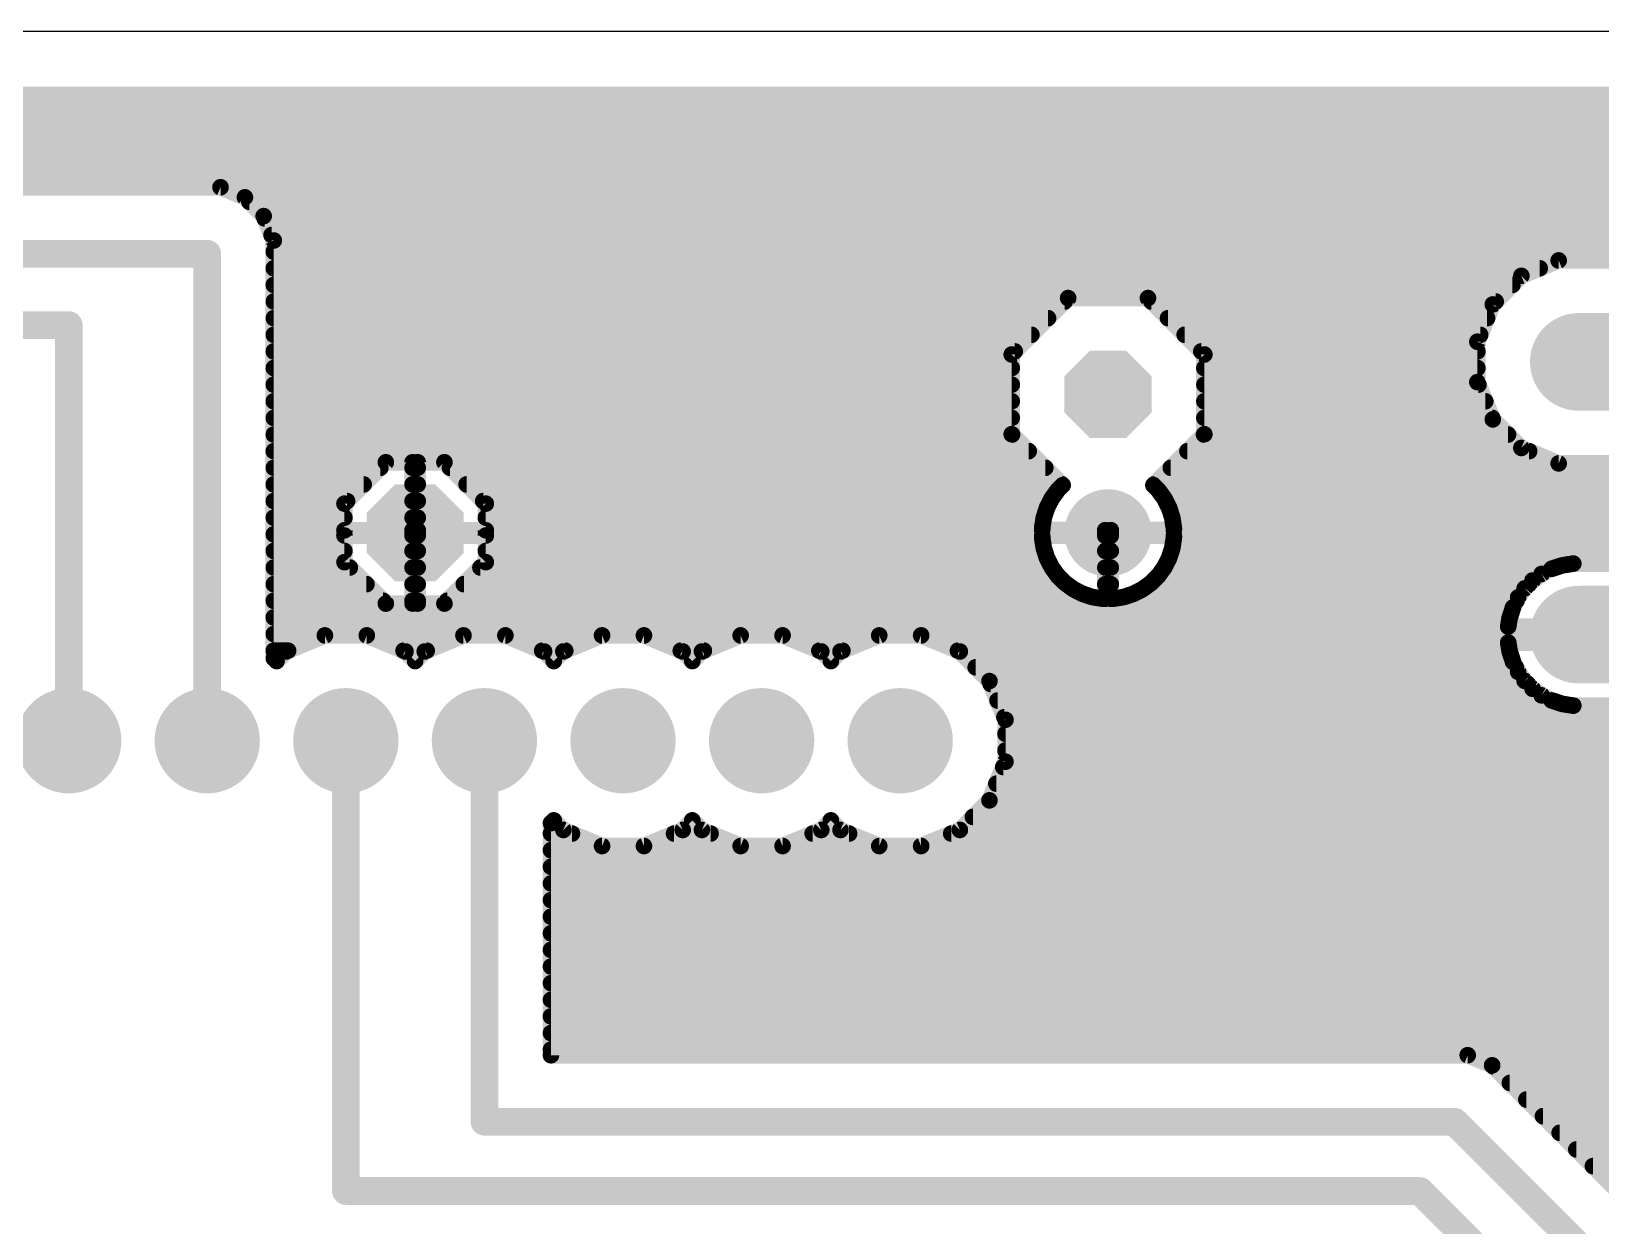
# Model space of a CAD drawing. Header units: millimetres. Extents: x 0 to 653, y 0 to 287.
# Drawn here: x 43.45 to 72.21, y 71.75 to 93.65 of the extents above; entities that cross this region are included whole.
import ezdxf

# ---------------------------------------------------------------- set-up
doc = ezdxf.new("R2010")
doc.units = ezdxf.units.MM
for name, color, linetype in [('16', 7, 'Continuous'), ('17', 7, 'Continuous'), ('18', 7, 'Continuous'), ('20', 7, 'Continuous')]:
    doc.layers.add(name, color=color, linetype=linetype)

# ---------------------------------------------------------------- blocks, each defined once
blk = doc.blocks.new('ROUNDP')
at = {"const_width": 0.5}
blk.add_lwpolyline([(0, -0.25, 1), (0, 0.25, 1), (0, -0.25)], format="xyb", dxfattribs=at)
blk = doc.blocks.new('OCTAGONP')
at = {"const_width": 0.5}
blk.add_lwpolyline([(-0.25, -0.1036), (-0.25, 0.1036), (-0.1036, 0.25), (0.1036, 0.25), (0.25, 0.1036), (0.25, -0.1036), (0.1036, -0.25), (-0.1036, -0.25), (-0.25, -0.1036), (-0.25, 0.1036)], dxfattribs=at)
blk = doc.blocks.new('LONGP100')
at = {"const_width": 1}
blk.add_lwpolyline([(-0.5, 0), (0.5, 0)], dxfattribs=at)
at = {"const_width": 0.5}
for points in [[(-0.5, 0.25, 1), (-0.5, -0.25)], [(0.5, -0.25, 1), (0.5, 0.25)]]:
    blk.add_lwpolyline(points, format="xyb", dxfattribs=at)
blk = doc.blocks.new('ROUNDV')
at = {"const_width": 0.5}
blk.add_lwpolyline([(0, -0.25, 1), (0, 0.25, 1), (0, -0.25)], format="xyb", dxfattribs=at)

msp = doc.modelspace()

# ---------------------------------------------------------------- linework, layer by layer
at = {"layer": '16'}
for points, const_width in [([(3.357, 92.482), (86.347, 92.482)], 0.305), ([(3.526, 92.354), (86.347, 92.354)], 0.305), ([(3.831, 92.05), (86.347, 92.05)], 0.305), ([(3.98, 91.745), (86.347, 91.745)], 0.305), ([(4.106, 91.44), (86.347, 91.44)], 0.305), ([(4.108, 91.135), (86.347, 91.135)], 0.305), ([(4.108, 90.83), (86.347, 90.83)], 0.305), ([(46.915, 90.793), (20.395, 90.793)], 0.305), ([(47.363, 90.607), (46.915, 90.793)], 0.305), ([(47.706, 90.264), (47.363, 90.607)], 0.305), ([(47.444, 90.526), (86.347, 90.526)], 0.305), ([(47.892, 89.816), (47.706, 90.264)], 0.305), ([(47.724, 90.221), (86.347, 90.221)], 0.305), ([(47.85, 89.916), (86.347, 89.916)], 0.305), ([(20.637, 89.573), (46.672, 89.573)], 0.508), ([(46.672, 89.573), (46.672, 80.645)], 0.508), ([(47.892, 82.156), (47.892, 89.816)], 0.305), ([(47.892, 89.611), (86.347, 89.611)], 0.305), ([(47.892, 89.306), (71.094, 89.306)], 0.305), ([(71.442, 89.451), (70.758, 89.167)], 0.305), ([(73.973, 89.451), (71.442, 89.451)], 0.305), ([(70.758, 89.167), (70.235, 88.644)], 0.305), ([(47.892, 89.002), (70.593, 89.002)], 0.305), ([(62.451, 88.76), (61.417, 87.726)], 0.305), ([(63.914, 88.76), (62.451, 88.76)], 0.305), ([(64.948, 87.726), (63.914, 88.76)], 0.305), ([(47.892, 88.697), (62.388, 88.697)], 0.305), ([(63.977, 88.697), (70.288, 88.697)], 0.305), ([(70.235, 88.644), (69.952, 87.96)], 0.305), ([(44.133, 88.265), (21.617, 88.265)], 0.508), ([(44.133, 88.265), (44.133, 80.645)], 0.508), ([(47.892, 88.392), (62.083, 88.392)], 0.305), ([(64.282, 88.392), (70.13, 88.392)], 0.305), ([(47.892, 88.087), (61.778, 88.087)], 0.305), ([(64.587, 88.087), (70.004, 88.087)], 0.305), ([(69.952, 87.96), (69.952, 87.22)], 0.305), ([(47.892, 87.782), (61.473, 87.782)], 0.305), ([(61.417, 87.726), (61.417, 86.264)], 0.305), ([(64.892, 87.782), (69.952, 87.782)], 0.305), ([(64.948, 86.264), (64.948, 87.726)], 0.305), ([(47.892, 87.478), (61.417, 87.478)], 0.305), ([(64.948, 87.478), (69.952, 87.478)], 0.305), ([(47.892, 87.173), (61.417, 87.173)], 0.305), ([(64.948, 87.173), (69.971, 87.173)], 0.305), ([(69.952, 87.22), (70.235, 86.536)], 0.305), ([(47.892, 86.868), (61.417, 86.868)], 0.305), ([(64.948, 86.868), (70.097, 86.868)], 0.305), ([(47.892, 86.563), (61.417, 86.563)], 0.305), ([(64.948, 86.563), (70.224, 86.563)], 0.305), ([(70.235, 86.536), (70.758, 86.013)], 0.305), ([(47.892, 86.258), (61.423, 86.258)], 0.305), ([(61.417, 86.264), (62.351, 85.33)], 0.305), ([(64.014, 85.33), (64.948, 86.264)], 0.305), ([(64.942, 86.258), (70.513, 86.258)], 0.305), ([(47.892, 85.954), (61.727, 85.954)], 0.305), ([(64.638, 85.954), (70.901, 85.954)], 0.305), ([(70.758, 86.013), (71.442, 85.729)], 0.305), ([(47.892, 85.649), (49.844, 85.649)], 0.305), ([(49.946, 85.75), (49.187, 84.992)], 0.305), ([(50.435, 85.75), (49.946, 85.75)], 0.305), ([(50.435, 84.503), (50.435, 85.75)], 0.305), ([(50.435, 85.649), (50.53, 85.649)], 0.305), ([(50.53, 85.75), (50.53, 84.503)], 0.305), ([(51.019, 85.75), (50.53, 85.75)], 0.305), ([(51.778, 84.992), (51.019, 85.75)], 0.305), ([(51.121, 85.649), (62.032, 85.649)], 0.305), ([(64.333, 85.649), (86.347, 85.649)], 0.305), ([(71.442, 85.729), (73.973, 85.729)], 0.305), ([(47.892, 85.344), (49.539, 85.344)], 0.305), ([(50.435, 85.344), (50.53, 85.344)], 0.305), ([(51.425, 85.344), (62.337, 85.344)], 0.305), ([(62.351, 85.33), (62.262, 85.241)], 0.305), ([(64.103, 85.241), (64.014, 85.33)], 0.305), ([(64.028, 85.344), (86.347, 85.344)], 0.305), ([(47.892, 85.039), (49.235, 85.039)], 0.305), ([(49.187, 84.992), (49.187, 84.503)], 0.305), ([(50.435, 85.039), (50.53, 85.039)], 0.305), ([(51.73, 85.039), (62.126, 85.039)], 0.305), ([(51.778, 84.503), (51.778, 84.992)], 0.305), ([(62.151, 85.087), (62.064, 84.918)], 0.305), ([(62.262, 85.241), (62.151, 85.087)], 0.305), ([(64.214, 85.087), (64.103, 85.241)], 0.305), ([(64.301, 84.918), (64.214, 85.087)], 0.305), ([(64.239, 85.039), (86.347, 85.039)], 0.305), ([(47.892, 84.734), (49.187, 84.734)], 0.305), ([(50.435, 84.734), (50.53, 84.734)], 0.305), ([(51.778, 84.734), (62.005, 84.734)], 0.305), ([(62.006, 84.737), (61.976, 84.55)], 0.305), ([(62.064, 84.918), (62.006, 84.737)], 0.305), ([(64.359, 84.737), (64.301, 84.918)], 0.305), ([(64.389, 84.55), (64.359, 84.737)], 0.305), ([(64.36, 84.734), (86.347, 84.734)], 0.305), ([(47.892, 84.43), (50.435, 84.43)], 0.305), ([(49.187, 84.503), (50.435, 84.503)], 0.305), ([(50.53, 84.503), (50.435, 84.503)], 0.305), ([(50.435, 84.503), (50.435, 84.407)], 0.305), ([(50.53, 84.407), (50.53, 84.503)], 0.305), ([(50.53, 84.503), (51.778, 84.503)], 0.305), ([(50.53, 84.43), (63.132, 84.43)], 0.305), ([(61.976, 84.55), (61.976, 84.506)], 0.305), ([(61.976, 84.506), (63.132, 84.506)], 0.305), ([(63.132, 84.506), (63.132, 84.404)], 0.305), ([(63.233, 84.404), (63.233, 84.506)], 0.305), ([(63.233, 84.506), (64.389, 84.506)], 0.305), ([(63.233, 84.43), (86.347, 84.43)], 0.305), ([(64.389, 84.506), (64.389, 84.55)], 0.305), ([(47.892, 84.125), (49.187, 84.125)], 0.305), ([(50.435, 84.407), (49.187, 84.407)], 0.305), ([(49.187, 84.407), (49.187, 83.918)], 0.305), ([(50.435, 83.16), (50.435, 84.407)], 0.305), ([(50.435, 84.407), (50.53, 84.407)], 0.305), ([(50.435, 84.125), (50.53, 84.125)], 0.305), ([(50.53, 84.407), (50.53, 83.16)], 0.305), ([(51.778, 84.407), (50.53, 84.407)], 0.305), ([(51.778, 83.918), (51.778, 84.407)], 0.305), ([(51.778, 84.125), (62.021, 84.125)], 0.305), ([(63.132, 84.404), (61.976, 84.404)], 0.305), ([(61.976, 84.404), (61.976, 84.36)], 0.305), ([(61.976, 84.36), (62.006, 84.172)], 0.305), ([(62.006, 84.172), (62.064, 83.992)], 0.305), ([(63.132, 83.249), (63.132, 84.404)], 0.305), ([(63.132, 84.404), (63.233, 84.404)], 0.305), ([(63.132, 84.125), (63.233, 84.125)], 0.305), ([(63.233, 84.404), (63.233, 83.249)], 0.305), ([(64.389, 84.404), (63.233, 84.404)], 0.305), ([(64.301, 83.992), (64.359, 84.172)], 0.305), ([(64.344, 84.125), (86.347, 84.125)], 0.305), ([(64.359, 84.172), (64.389, 84.36)], 0.305), ([(64.389, 84.36), (64.389, 84.404)], 0.305), ([(49.187, 83.918), (49.946, 83.16)], 0.305), ([(51.019, 83.16), (51.778, 83.918)], 0.305), ([(62.064, 83.992), (62.151, 83.823)], 0.305), ([(64.214, 83.823), (64.301, 83.992)], 0.305), ([(71.507, 83.86), (71.312, 83.796)], 0.305), ([(71.71, 83.892), (71.507, 83.86)], 0.305), ([(72.561, 83.892), (71.71, 83.892)], 0.305), ([(47.892, 83.82), (49.285, 83.82)], 0.305), ([(50.435, 83.82), (50.53, 83.82)], 0.305), ([(51.679, 83.82), (62.153, 83.82)], 0.305), ([(62.151, 83.823), (62.262, 83.669)], 0.305), ([(62.262, 83.669), (62.397, 83.535)], 0.305), ([(63.132, 83.82), (63.233, 83.82)], 0.305), ([(63.968, 83.535), (64.103, 83.669)], 0.305), ([(64.103, 83.669), (64.214, 83.823)], 0.305), ([(64.213, 83.82), (71.385, 83.82)], 0.305), ([(70.964, 83.583), (70.819, 83.438)], 0.305), ([(71.13, 83.703), (70.964, 83.583)], 0.305), ([(71.312, 83.796), (71.13, 83.703)], 0.305), ([(47.892, 83.515), (49.59, 83.515)], 0.305), ([(50.435, 83.515), (50.53, 83.515)], 0.305), ([(51.375, 83.515), (62.423, 83.515)], 0.305), ([(62.397, 83.535), (62.55, 83.423)], 0.305), ([(62.55, 83.423), (62.719, 83.337)], 0.305), ([(62.719, 83.337), (62.9, 83.278)], 0.305), ([(62.9, 83.278), (63.087, 83.249)], 0.305), ([(63.132, 83.515), (63.233, 83.515)], 0.305), ([(63.278, 83.249), (63.465, 83.278)], 0.305), ([(63.465, 83.278), (63.646, 83.337)], 0.305), ([(63.646, 83.337), (63.815, 83.423)], 0.305), ([(63.815, 83.423), (63.968, 83.535)], 0.305), ([(63.942, 83.515), (70.896, 83.515)], 0.305), ([(70.699, 83.272), (70.606, 83.09)], 0.305), ([(70.819, 83.438), (70.699, 83.272)], 0.305), ([(47.892, 83.21), (49.895, 83.21)], 0.305), ([(49.946, 83.16), (50.435, 83.16)], 0.305), ([(50.435, 83.21), (50.53, 83.21)], 0.305), ([(50.53, 83.16), (51.019, 83.16)], 0.305), ([(51.07, 83.21), (70.667, 83.21)], 0.305), ([(63.087, 83.249), (63.132, 83.249)], 0.305), ([(63.233, 83.249), (63.278, 83.249)], 0.305), ([(70.606, 83.09), (70.543, 82.895)], 0.305), ([(47.892, 82.906), (70.546, 82.906)], 0.305), ([(70.543, 82.895), (70.517, 82.736)], 0.305), ([(70.517, 82.736), (72.561, 82.736)], 0.305), ([(47.892, 82.601), (72.561, 82.601)], 0.305), ([(48.828, 82.575), (48.119, 82.281)], 0.305), ([(49.596, 82.575), (48.828, 82.575)], 0.305), ([(50.306, 82.281), (49.596, 82.575)], 0.305), ([(51.368, 82.575), (50.659, 82.281)], 0.305), ([(52.136, 82.575), (51.368, 82.575)], 0.305), ([(52.846, 82.281), (52.136, 82.575)], 0.305), ([(53.908, 82.575), (53.199, 82.281)], 0.305), ([(54.676, 82.575), (53.908, 82.575)], 0.305), ([(55.386, 82.281), (54.676, 82.575)], 0.305), ([(56.449, 82.575), (55.739, 82.281)], 0.305), ([(57.217, 82.575), (56.449, 82.575)], 0.305), ([(57.926, 82.281), (57.217, 82.575)], 0.305), ([(58.989, 82.575), (58.279, 82.281)], 0.305), ([(59.757, 82.575), (58.989, 82.575)], 0.305), ([(60.466, 82.281), (59.757, 82.575)], 0.305), ([(72.561, 82.444), (70.517, 82.444)], 0.305), ([(70.517, 82.444), (70.543, 82.285)], 0.305), ([(47.892, 82.296), (48.154, 82.296)], 0.305), ([(47.943, 82.105), (47.892, 82.156)], 0.305), ([(48.119, 82.281), (47.943, 82.105)], 0.305), ([(50.271, 82.296), (50.694, 82.296)], 0.305), ([(50.483, 82.105), (50.306, 82.281)], 0.305), ([(50.659, 82.281), (50.483, 82.105)], 0.305), ([(52.811, 82.296), (53.234, 82.296)], 0.305), ([(53.023, 82.105), (52.846, 82.281)], 0.305), ([(53.199, 82.281), (53.023, 82.105)], 0.305), ([(55.351, 82.296), (55.774, 82.296)], 0.305), ([(55.562, 82.105), (55.386, 82.281)], 0.305), ([(55.739, 82.281), (55.562, 82.105)], 0.305), ([(57.891, 82.296), (58.314, 82.296)], 0.305), ([(58.102, 82.105), (57.926, 82.281)], 0.305), ([(58.279, 82.281), (58.102, 82.105)], 0.305), ([(60.431, 82.296), (70.541, 82.296)], 0.305), ([(61.009, 81.739), (60.466, 82.281)], 0.305), ([(70.543, 82.285), (70.606, 82.09)], 0.305), ([(60.756, 81.991), (70.656, 81.991)], 0.305), ([(70.606, 82.09), (70.699, 81.908)], 0.305), ([(70.699, 81.908), (70.819, 81.742)], 0.305), ([(61.303, 81.029), (61.009, 81.739)], 0.305), ([(61.031, 81.686), (70.875, 81.686)], 0.305), ([(70.819, 81.742), (70.964, 81.597)], 0.305), ([(70.964, 81.597), (71.13, 81.477)], 0.305), ([(61.157, 81.382), (71.319, 81.382)], 0.305), ([(71.13, 81.477), (71.312, 81.384)], 0.305), ([(71.312, 81.384), (71.507, 81.32)], 0.305), ([(71.507, 81.32), (71.71, 81.288)], 0.305), ([(71.71, 81.288), (72.561, 81.288)], 0.305), ([(61.283, 81.077), (86.347, 81.077)], 0.305), ([(61.303, 80.261), (61.303, 81.029)], 0.305), ([(49.212, 80.645), (49.212, 72.39)], 0.508), ([(49.212, 80.01), (49.212, 80.645)], 0.406), ([(51.752, 80.645), (51.752, 73.66)], 0.508), ([(51.752, 80.01), (51.752, 80.645)], 0.406), ([(61.303, 80.772), (86.347, 80.772)], 0.305), ([(61.303, 80.467), (86.347, 80.467)], 0.305), ([(61.009, 79.552), (61.303, 80.261)], 0.305), ([(61.262, 80.162), (86.347, 80.162)], 0.305), ([(61.136, 79.858), (86.347, 79.858)], 0.305), ([(60.466, 79.008), (61.009, 79.552)], 0.305), ([(61.01, 79.553), (86.347, 79.553)], 0.305), ([(60.706, 79.248), (86.347, 79.248)], 0.305), ([(52.972, 79.134), (53.023, 79.185)], 0.305), ([(52.972, 74.879), (52.972, 79.134)], 0.305), ([(53.023, 79.185), (53.199, 79.008)], 0.305), ([(53.199, 79.008), (53.908, 78.715)], 0.305), ([(54.676, 78.715), (55.386, 79.008)], 0.305), ([(55.386, 79.008), (55.562, 79.185)], 0.305), ([(55.562, 79.185), (55.739, 79.008)], 0.305), ([(55.739, 79.008), (56.449, 78.715)], 0.305), ([(57.217, 78.715), (57.926, 79.008)], 0.305), ([(57.926, 79.008), (58.102, 79.185)], 0.305), ([(58.102, 79.185), (58.279, 79.008)], 0.305), ([(58.279, 79.008), (58.989, 78.715)], 0.305), ([(59.757, 78.715), (60.466, 79.008)], 0.305), ([(52.972, 78.943), (53.357, 78.943)], 0.305), ([(53.908, 78.715), (54.676, 78.715)], 0.305), ([(55.228, 78.943), (55.897, 78.943)], 0.305), ([(56.449, 78.715), (57.217, 78.715)], 0.305), ([(57.768, 78.943), (58.437, 78.943)], 0.305), ([(58.989, 78.715), (59.757, 78.715)], 0.305), ([(60.308, 78.943), (86.347, 78.943)], 0.305), ([(52.972, 78.638), (86.347, 78.638)], 0.305), ([(52.972, 78.334), (86.347, 78.334)], 0.305), ([(52.972, 78.029), (86.347, 78.029)], 0.305), ([(52.972, 77.724), (86.347, 77.724)], 0.305), ([(52.972, 77.419), (86.347, 77.419)], 0.305), ([(52.972, 77.114), (86.347, 77.114)], 0.305), ([(52.972, 76.81), (86.347, 76.81)], 0.305), ([(52.972, 76.505), (86.347, 76.505)], 0.305), ([(52.972, 76.2), (86.347, 76.2)], 0.305), ([(52.972, 75.895), (86.347, 75.895)], 0.305), ([(52.972, 75.59), (86.347, 75.59)], 0.305), ([(52.972, 75.286), (86.347, 75.286)], 0.305), ([(52.972, 74.981), (86.347, 74.981)], 0.305), ([(69.775, 74.879), (52.972, 74.879)], 0.305), ([(70.223, 74.694), (69.775, 74.879)], 0.305), ([(84.96, 59.957), (70.223, 74.694)], 0.305), ([(70.241, 74.676), (86.347, 74.676)], 0.305), ([(70.546, 74.371), (86.347, 74.371)], 0.305), ([(70.85, 74.066), (86.347, 74.066)], 0.305), ([(51.752, 73.66), (69.532, 73.66)], 0.508), ([(69.532, 73.66), (84.455, 58.737)], 0.508), ([(71.155, 73.762), (86.347, 73.762)], 0.305), ([(71.46, 73.457), (86.347, 73.457)], 0.305), ([(71.765, 73.152), (86.347, 73.152)], 0.305), ([(72.07, 72.847), (86.347, 72.847)], 0.305), ([(49.212, 72.39), (68.897, 72.39)], 0.508), ([(68.897, 72.39), (83.82, 57.468)], 0.508)]:
    msp.add_lwpolyline(points, dxfattribs=dict(at, const_width=const_width))
for points, const_width in [([(46.944, 90.863, 1), (46.886, 90.722)], 0.152), ([(46.915, 90.716, 1), (46.915, 90.869)], 0.152), ([(47.417, 90.661, 1), (47.309, 90.553)], 0.152), ([(47.334, 90.537, 1), (47.392, 90.677)], 0.152), ([(47.444, 90.602, 1), (47.444, 90.449)], 0.152), ([(47.776, 90.293, 1), (47.636, 90.235)], 0.152), ([(47.724, 90.297, 1), (47.724, 90.145)], 0.152), ([(47.652, 90.21, 1), (47.76, 90.318)], 0.152), ([(47.85, 89.992, 1), (47.85, 89.84)], 0.152), ([(46.8, 89.573, 1), (46.545, 89.573)], 0.254), ([(46.672, 89.446, 1), (46.672, 89.7)], 0.254), ([(47.968, 89.816, 1), (47.816, 89.816)], 0.152), ([(47.892, 89.687, 1), (47.892, 89.535)], 0.152), ([(47.821, 89.787, 1), (47.962, 89.845)], 0.152), ([(47.892, 89.383, 1), (47.892, 89.23)], 0.152), ([(71.094, 89.23, 1), (71.094, 89.383)], 0.152), ([(71.442, 89.527, 1), (71.442, 89.374)], 0.152), ([(71.471, 89.38, 1), (71.413, 89.521)], 0.152), ([(70.729, 89.238, 1), (70.787, 89.097)], 0.152), ([(70.812, 89.113, 1), (70.704, 89.221)], 0.152), ([(47.892, 89.078, 1), (47.892, 88.925)], 0.152), ([(62.451, 88.837, 1), (62.451, 88.684)], 0.152), ([(62.505, 88.706, 1), (62.397, 88.814)], 0.152), ([(63.968, 88.814, 1), (63.86, 88.706)], 0.152), ([(63.914, 88.684, 1), (63.914, 88.837)], 0.152), ([(70.593, 88.925, 1), (70.593, 89.078)], 0.152), ([(47.892, 88.773, 1), (47.892, 88.621)], 0.152), ([(62.388, 88.621, 1), (62.388, 88.773)], 0.152), ([(63.977, 88.773, 1), (63.977, 88.621)], 0.152), ([(70.181, 88.698, 1), (70.289, 88.59)], 0.152), ([(70.305, 88.615, 1), (70.165, 88.673)], 0.152), ([(70.288, 88.621, 1), (70.288, 88.773)], 0.152), ([(44.26, 88.265, 1), (44.005, 88.265)], 0.254), ([(44.133, 88.138, 1), (44.133, 88.392)], 0.254), ([(47.892, 88.468, 1), (47.892, 88.316)], 0.152), ([(62.083, 88.316, 1), (62.083, 88.468)], 0.152), ([(64.282, 88.468, 1), (64.282, 88.316)], 0.152), ([(70.13, 88.316, 1), (70.13, 88.468)], 0.152), ([(47.892, 88.163, 1), (47.892, 88.011)], 0.152), ([(61.778, 88.011, 1), (61.778, 88.163)], 0.152), ([(64.587, 88.163, 1), (64.587, 88.011)], 0.152), ([(70.028, 87.96, 1), (69.875, 87.96)], 0.152), ([(69.881, 87.989, 1), (70.022, 87.931)], 0.152), ([(70.004, 88.011, 1), (70.004, 88.163)], 0.152), ([(47.892, 87.859, 1), (47.892, 87.706)], 0.152), ([(61.493, 87.726, 1), (61.341, 87.726)], 0.152), ([(61.363, 87.78, 1), (61.471, 87.672)], 0.152), ([(61.473, 87.706, 1), (61.473, 87.859)], 0.152), ([(64.892, 87.859, 1), (64.892, 87.706)], 0.152), ([(65.024, 87.726, 1), (64.872, 87.726)], 0.152), ([(64.894, 87.672, 1), (65.002, 87.78)], 0.152), ([(69.952, 87.706, 1), (69.952, 87.859)], 0.152), ([(47.892, 87.554, 1), (47.892, 87.401)], 0.152), ([(61.417, 87.401, 1), (61.417, 87.554)], 0.152), ([(64.948, 87.554, 1), (64.948, 87.401)], 0.152), ([(69.952, 87.401, 1), (69.952, 87.554)], 0.152), ([(47.892, 87.249, 1), (47.892, 87.097)], 0.152), ([(61.417, 87.097, 1), (61.417, 87.249)], 0.152), ([(64.948, 87.249, 1), (64.948, 87.097)], 0.152), ([(70.022, 87.249, 1), (69.881, 87.191)], 0.152), ([(69.875, 87.22, 1), (70.028, 87.22)], 0.152), ([(69.971, 87.097, 1), (69.971, 87.249)], 0.152), ([(47.892, 86.944, 1), (47.892, 86.792)], 0.152), ([(61.417, 86.792, 1), (61.417, 86.944)], 0.152), ([(64.948, 86.944, 1), (64.948, 86.792)], 0.152), ([(70.097, 86.792, 1), (70.097, 86.944)], 0.152), ([(47.892, 86.639, 1), (47.892, 86.487)], 0.152), ([(61.417, 86.487, 1), (61.417, 86.639)], 0.152), ([(64.948, 86.639, 1), (64.948, 86.487)], 0.152), ([(70.289, 86.59, 1), (70.181, 86.482)], 0.152), ([(70.165, 86.507, 1), (70.305, 86.565)], 0.152), ([(70.224, 86.487, 1), (70.224, 86.639)], 0.152), ([(47.892, 86.335, 1), (47.892, 86.182)], 0.152), ([(61.471, 86.318, 1), (61.363, 86.21)], 0.152), ([(61.341, 86.264, 1), (61.493, 86.264)], 0.152), ([(61.423, 86.182, 1), (61.423, 86.335)], 0.152), ([(64.942, 86.335, 1), (64.942, 86.182)], 0.152), ([(64.872, 86.264, 1), (65.024, 86.264)], 0.152), ([(65.002, 86.21, 1), (64.894, 86.318)], 0.152), ([(70.513, 86.182, 1), (70.513, 86.335)], 0.152), ([(47.892, 86.03, 1), (47.892, 85.877)], 0.152), ([(61.727, 85.877, 1), (61.727, 86.03)], 0.152), ([(64.638, 86.03, 1), (64.638, 85.877)], 0.152), ([(70.787, 86.083, 1), (70.729, 85.942)], 0.152), ([(70.704, 85.959, 1), (70.812, 86.067)], 0.152), ([(70.901, 85.877, 1), (70.901, 86.03)], 0.152), ([(47.892, 85.725, 1), (47.892, 85.573)], 0.152), ([(49.844, 85.573, 1), (49.844, 85.725)], 0.152), ([(49.946, 85.827, 1), (49.946, 85.674)], 0.152), ([(50, 85.697, 1), (49.892, 85.804)], 0.152), ([(50.511, 85.75, 1), (50.359, 85.75)], 0.152), ([(50.435, 85.725, 1), (50.435, 85.573)], 0.152), ([(50.435, 85.674, 1), (50.435, 85.827)], 0.152), ([(50.606, 85.75, 1), (50.454, 85.75)], 0.152), ([(50.53, 85.827, 1), (50.53, 85.674)], 0.152), ([(50.53, 85.573, 1), (50.53, 85.725)], 0.152), ([(51.073, 85.804, 1), (50.965, 85.697)], 0.152), ([(51.019, 85.674, 1), (51.019, 85.827)], 0.152), ([(51.121, 85.725, 1), (51.121, 85.573)], 0.152), ([(62.032, 85.573, 1), (62.032, 85.725)], 0.152), ([(64.333, 85.725, 1), (64.333, 85.573)], 0.152), ([(71.442, 85.806, 1), (71.442, 85.653)], 0.152), ([(71.413, 85.659, 1), (71.471, 85.8)], 0.152), ([(47.892, 85.42, 1), (47.892, 85.268)], 0.152), ([(49.539, 85.268, 1), (49.539, 85.42)], 0.152), ([(50.435, 85.42, 1), (50.435, 85.268)], 0.152), ([(50.53, 85.268, 1), (50.53, 85.42)], 0.152), ([(51.425, 85.42, 1), (51.425, 85.268)], 0.152), ([(62.405, 85.276, 1), (62.297, 85.384)], 0.152), ([(62.297, 85.276, 1), (62.405, 85.384)], 0.152), ([(62.337, 85.268, 1), (62.337, 85.42)], 0.152), ([(64.068, 85.384, 1), (63.96, 85.276)], 0.152), ([(63.96, 85.384, 1), (64.068, 85.276)], 0.152), ([(64.028, 85.42, 1), (64.028, 85.268)], 0.152), ([(47.892, 85.115, 1), (47.892, 84.963)], 0.152), ([(49.263, 84.992, 1), (49.111, 84.992)], 0.152), ([(49.235, 84.963, 1), (49.235, 85.115)], 0.152), ([(50.435, 85.115, 1), (50.435, 84.963)], 0.152), ([(50.53, 84.963, 1), (50.53, 85.115)], 0.152), ([(51.73, 85.115, 1), (51.73, 84.963)], 0.152), ([(51.854, 84.992, 1), (51.702, 84.992)], 0.152), ([(62.089, 85.132, 1), (62.212, 85.043)], 0.152), ([(62.218, 85.053, 1), (62.083, 85.122)], 0.152), ([(62.126, 84.963, 1), (62.126, 85.115)], 0.152), ([(62.208, 85.295, 1), (62.316, 85.187)], 0.152), ([(62.324, 85.196, 1), (62.201, 85.286)], 0.152), ([(64.164, 85.286, 1), (64.041, 85.196)], 0.152), ([(64.049, 85.187, 1), (64.157, 85.295)], 0.152), ([(64.282, 85.122, 1), (64.147, 85.053)], 0.152), ([(64.153, 85.043, 1), (64.276, 85.132)], 0.152), ([(64.239, 85.115, 1), (64.239, 84.963)], 0.152), ([(47.892, 84.811, 1), (47.892, 84.658)], 0.152), ([(49.133, 85.046, 1), (49.241, 84.938)], 0.152), ([(49.187, 84.658, 1), (49.187, 84.811)], 0.152), ([(50.435, 84.811, 1), (50.435, 84.658)], 0.152), ([(50.53, 84.658, 1), (50.53, 84.811)], 0.152), ([(51.778, 84.811, 1), (51.778, 84.658)], 0.152), ([(51.724, 84.938, 1), (51.832, 85.046)], 0.152), ([(62.081, 84.726, 1), (61.93, 84.749)], 0.152), ([(61.996, 84.953, 1), (62.132, 84.883)], 0.152), ([(62.137, 84.895, 1), (61.992, 84.942)], 0.152), ([(62.005, 84.658, 1), (62.005, 84.811)], 0.152), ([(64.373, 84.942, 1), (64.228, 84.895)], 0.152), ([(64.233, 84.883, 1), (64.368, 84.953)], 0.152), ([(64.434, 84.749, 1), (64.284, 84.726)], 0.152), ([(64.36, 84.811, 1), (64.36, 84.658)], 0.152), ([(47.892, 84.506, 1), (47.892, 84.353)], 0.152), ([(49.187, 84.579, 1), (49.187, 84.426)], 0.152), ([(49.111, 84.503, 1), (49.263, 84.503)], 0.152), ([(50.435, 84.579, 1), (50.435, 84.426)], 0.152), ([(50.511, 84.503, 1), (50.359, 84.503)], 0.152), ([(50.359, 84.503, 1), (50.511, 84.503)], 0.152), ([(50.435, 84.426, 1), (50.435, 84.579)], 0.152), ([(50.435, 84.353, 1), (50.435, 84.506)], 0.152), ([(50.606, 84.503, 1), (50.454, 84.503)], 0.152), ([(50.53, 84.579, 1), (50.53, 84.426)], 0.152), ([(50.53, 84.506, 1), (50.53, 84.353)], 0.152), ([(50.454, 84.503, 1), (50.606, 84.503)], 0.152), ([(50.53, 84.426, 1), (50.53, 84.579)], 0.152), ([(51.702, 84.503, 1), (51.854, 84.503)], 0.152), ([(51.778, 84.426, 1), (51.778, 84.579)], 0.152), ([(62.052, 84.55, 1), (61.9, 84.55)], 0.152), ([(61.976, 84.582, 1), (61.976, 84.43)], 0.152), ([(61.901, 84.562, 1), (62.051, 84.538)], 0.152), ([(61.9, 84.506, 1), (62.052, 84.506)], 0.152), ([(61.933, 84.761, 1), (62.078, 84.714)], 0.152), ([(63.208, 84.506, 1), (63.056, 84.506)], 0.152), ([(63.132, 84.43, 1), (63.132, 84.582)], 0.152), ([(63.132, 84.353, 1), (63.132, 84.506)], 0.152), ([(63.309, 84.506, 1), (63.157, 84.506)], 0.152), ([(63.233, 84.582, 1), (63.233, 84.43)], 0.152), ([(63.233, 84.506, 1), (63.233, 84.353)], 0.152), ([(64.287, 84.714, 1), (64.432, 84.761)], 0.152), ([(64.465, 84.55, 1), (64.313, 84.55)], 0.152), ([(64.313, 84.506, 1), (64.465, 84.506)], 0.152), ([(64.314, 84.538, 1), (64.464, 84.562)], 0.152), ([(64.389, 84.43, 1), (64.389, 84.582)], 0.152), ([(47.892, 84.201, 1), (47.892, 84.049)], 0.152), ([(49.187, 84.484, 1), (49.187, 84.331)], 0.152), ([(49.263, 84.407, 1), (49.111, 84.407)], 0.152), ([(49.187, 84.049, 1), (49.187, 84.201)], 0.152), ([(50.511, 84.407, 1), (50.359, 84.407)], 0.152), ([(50.435, 84.484, 1), (50.435, 84.331)], 0.152), ([(50.359, 84.407, 1), (50.511, 84.407)], 0.152), ([(50.435, 84.201, 1), (50.435, 84.049)], 0.152), ([(50.435, 84.331, 1), (50.435, 84.484)], 0.152), ([(50.606, 84.407, 1), (50.454, 84.407)], 0.152), ([(50.53, 84.484, 1), (50.53, 84.331)], 0.152), ([(50.454, 84.407, 1), (50.606, 84.407)], 0.152), ([(50.53, 84.331, 1), (50.53, 84.484)], 0.152), ([(50.53, 84.049, 1), (50.53, 84.201)], 0.152), ([(51.854, 84.407, 1), (51.702, 84.407)], 0.152), ([(51.778, 84.201, 1), (51.778, 84.049)], 0.152), ([(51.778, 84.331, 1), (51.778, 84.484)], 0.152), ([(61.976, 84.48, 1), (61.976, 84.328)], 0.152), ([(62.052, 84.404, 1), (61.9, 84.404)], 0.152), ([(62.051, 84.372, 1), (61.901, 84.348)], 0.152), ([(61.9, 84.36, 1), (62.052, 84.36)], 0.152), ([(62.078, 84.196, 1), (61.933, 84.149)], 0.152), ([(62.021, 84.049, 1), (62.021, 84.201)], 0.152), ([(63.208, 84.404, 1), (63.056, 84.404)], 0.152), ([(63.132, 84.48, 1), (63.132, 84.328)], 0.152), ([(63.056, 84.404, 1), (63.208, 84.404)], 0.152), ([(63.132, 84.201, 1), (63.132, 84.049)], 0.152), ([(63.132, 84.328, 1), (63.132, 84.48)], 0.152), ([(63.309, 84.404, 1), (63.157, 84.404)], 0.152), ([(63.233, 84.48, 1), (63.233, 84.328)], 0.152), ([(63.157, 84.404, 1), (63.309, 84.404)], 0.152), ([(63.233, 84.328, 1), (63.233, 84.48)], 0.152), ([(63.233, 84.049, 1), (63.233, 84.201)], 0.152), ([(64.344, 84.201, 1), (64.344, 84.049)], 0.152), ([(64.432, 84.149, 1), (64.287, 84.196)], 0.152), ([(64.465, 84.404, 1), (64.313, 84.404)], 0.152), ([(64.313, 84.36, 1), (64.465, 84.36)], 0.152), ([(64.464, 84.348, 1), (64.314, 84.372)], 0.152), ([(64.389, 84.328, 1), (64.389, 84.48)], 0.152), ([(49.241, 83.972, 1), (49.133, 83.865)], 0.152), ([(49.111, 83.918, 1), (49.263, 83.918)], 0.152), ([(51.702, 83.918, 1), (51.854, 83.918)], 0.152), ([(51.832, 83.865, 1), (51.724, 83.972)], 0.152), ([(61.93, 84.161, 1), (62.081, 84.184)], 0.152), ([(62.132, 84.026, 1), (61.996, 83.957)], 0.152), ([(61.992, 83.968, 1), (62.137, 84.015)], 0.152), ([(64.228, 84.015, 1), (64.373, 83.968)], 0.152), ([(64.368, 83.957, 1), (64.233, 84.026)], 0.152), ([(64.284, 84.184, 1), (64.434, 84.161)], 0.152), ([(71.495, 83.935, 1), (71.519, 83.784)], 0.152), ([(71.531, 83.787, 1), (71.484, 83.932)], 0.152), ([(71.71, 83.968, 1), (71.71, 83.816)], 0.152), ([(71.722, 83.817, 1), (71.698, 83.967)], 0.152), ([(47.892, 83.896, 1), (47.892, 83.744)], 0.152), ([(49.285, 83.744, 1), (49.285, 83.896)], 0.152), ([(50.435, 83.896, 1), (50.435, 83.744)], 0.152), ([(50.53, 83.744, 1), (50.53, 83.896)], 0.152), ([(51.679, 83.896, 1), (51.679, 83.744)], 0.152), ([(62.212, 83.867, 1), (62.089, 83.778)], 0.152), ([(62.083, 83.788, 1), (62.218, 83.857)], 0.152), ([(62.153, 83.744, 1), (62.153, 83.896)], 0.152), ([(62.316, 83.723, 1), (62.208, 83.615)], 0.152), ([(62.201, 83.624, 1), (62.324, 83.714)], 0.152), ([(63.132, 83.896, 1), (63.132, 83.744)], 0.152), ([(63.233, 83.744, 1), (63.233, 83.896)], 0.152), ([(64.041, 83.714, 1), (64.164, 83.624)], 0.152), ([(64.157, 83.615, 1), (64.049, 83.723)], 0.152), ([(64.213, 83.896, 1), (64.213, 83.744)], 0.152), ([(64.147, 83.857, 1), (64.282, 83.788)], 0.152), ([(64.276, 83.778, 1), (64.153, 83.867)], 0.152), ([(70.919, 83.645, 1), (71.009, 83.521)], 0.152), ([(71.018, 83.529, 1), (70.91, 83.637)], 0.152), ([(71.095, 83.771, 1), (71.165, 83.635)], 0.152), ([(71.175, 83.642, 1), (71.085, 83.765)], 0.152), ([(71.289, 83.869, 1), (71.336, 83.724)], 0.152), ([(71.347, 83.728, 1), (71.278, 83.864)], 0.152), ([(71.385, 83.744, 1), (71.385, 83.896)], 0.152), ([(47.892, 83.591, 1), (47.892, 83.439)], 0.152), ([(49.59, 83.439, 1), (49.59, 83.591)], 0.152), ([(50.435, 83.591, 1), (50.435, 83.439)], 0.152), ([(50.53, 83.439, 1), (50.53, 83.591)], 0.152), ([(51.375, 83.591, 1), (51.375, 83.439)], 0.152), ([(62.441, 83.596, 1), (62.352, 83.473)], 0.152), ([(62.343, 83.481, 1), (62.45, 83.589)], 0.152), ([(62.423, 83.439, 1), (62.423, 83.591)], 0.152), ([(62.585, 83.491, 1), (62.516, 83.355)], 0.152), ([(62.505, 83.362, 1), (62.595, 83.485)], 0.152), ([(62.743, 83.409, 1), (62.696, 83.264)], 0.152), ([(62.685, 83.269, 1), (62.754, 83.405)], 0.152), ([(62.912, 83.353, 1), (62.888, 83.203)], 0.152), ([(62.876, 83.206, 1), (62.923, 83.351)], 0.152), ([(63.132, 83.591, 1), (63.132, 83.439)], 0.152), ([(63.233, 83.439, 1), (63.233, 83.591)], 0.152), ([(63.441, 83.351, 1), (63.489, 83.206)], 0.152), ([(63.477, 83.203, 1), (63.453, 83.353)], 0.152), ([(63.611, 83.405, 1), (63.68, 83.269)], 0.152), ([(63.669, 83.264, 1), (63.622, 83.409)], 0.152), ([(63.77, 83.485, 1), (63.86, 83.362)], 0.152), ([(63.849, 83.355, 1), (63.78, 83.491)], 0.152), ([(63.942, 83.591, 1), (63.942, 83.439)], 0.152), ([(63.915, 83.589, 1), (64.022, 83.481)], 0.152), ([(64.013, 83.473, 1), (63.924, 83.596)], 0.152), ([(70.767, 83.238, 1), (70.631, 83.307)], 0.152), ([(70.765, 83.492, 1), (70.873, 83.384)], 0.152), ([(70.881, 83.393, 1), (70.758, 83.483)], 0.152), ([(70.896, 83.439, 1), (70.896, 83.591)], 0.152), ([(47.892, 83.287, 1), (47.892, 83.134)], 0.152), ([(49.946, 83.236, 1), (49.946, 83.083)], 0.152), ([(49.892, 83.106, 1), (50, 83.213)], 0.152), ([(49.895, 83.134, 1), (49.895, 83.287)], 0.152), ([(50.435, 83.287, 1), (50.435, 83.134)], 0.152), ([(50.359, 83.16, 1), (50.511, 83.16)], 0.152), ([(50.435, 83.083, 1), (50.435, 83.236)], 0.152), ([(50.53, 83.236, 1), (50.53, 83.083)], 0.152), ([(50.454, 83.16, 1), (50.606, 83.16)], 0.152), ([(50.53, 83.134, 1), (50.53, 83.287)], 0.152), ([(50.965, 83.213, 1), (51.073, 83.106)], 0.152), ([(51.07, 83.287, 1), (51.07, 83.134)], 0.152), ([(51.019, 83.083, 1), (51.019, 83.236)], 0.152), ([(63.087, 83.325, 1), (63.087, 83.172)], 0.152), ([(63.056, 83.249, 1), (63.208, 83.249)], 0.152), ([(63.076, 83.173, 1), (63.099, 83.324)], 0.152), ([(63.132, 83.172, 1), (63.132, 83.325)], 0.152), ([(63.233, 83.325, 1), (63.233, 83.172)], 0.152), ([(63.157, 83.249, 1), (63.309, 83.249)], 0.152), ([(63.266, 83.324, 1), (63.289, 83.173)], 0.152), ([(63.278, 83.172, 1), (63.278, 83.325)], 0.152), ([(70.538, 83.124, 1), (70.674, 83.055)], 0.152), ([(70.678, 83.066, 1), (70.533, 83.113)], 0.152), ([(70.637, 83.317, 1), (70.76, 83.228)], 0.152), ([(70.667, 83.134, 1), (70.667, 83.287)], 0.152), ([(47.892, 82.982, 1), (47.892, 82.829)], 0.152), ([(70.517, 82.812, 1), (70.517, 82.66)], 0.152), ([(70.47, 82.918, 1), (70.615, 82.871)], 0.152), ([(70.618, 82.883, 1), (70.467, 82.907)], 0.152), ([(70.546, 82.829, 1), (70.546, 82.982)], 0.152), ([(47.892, 82.677, 1), (47.892, 82.525)], 0.152), ([(48.828, 82.652, 1), (48.828, 82.499)], 0.152), ([(48.858, 82.505, 1), (48.799, 82.646)], 0.152), ([(49.626, 82.646, 1), (49.567, 82.505)], 0.152), ([(49.596, 82.499, 1), (49.596, 82.652)], 0.152), ([(51.368, 82.652, 1), (51.368, 82.499)], 0.152), ([(51.398, 82.505, 1), (51.339, 82.646)], 0.152), ([(52.166, 82.646, 1), (52.107, 82.505)], 0.152), ([(52.136, 82.499, 1), (52.136, 82.652)], 0.152), ([(53.908, 82.652, 1), (53.908, 82.499)], 0.152), ([(53.938, 82.505, 1), (53.879, 82.646)], 0.152), ([(54.706, 82.646, 1), (54.647, 82.505)], 0.152), ([(54.676, 82.499, 1), (54.676, 82.652)], 0.152), ([(56.449, 82.652, 1), (56.449, 82.499)], 0.152), ([(56.478, 82.505, 1), (56.419, 82.646)], 0.152), ([(57.246, 82.646, 1), (57.187, 82.505)], 0.152), ([(57.217, 82.499, 1), (57.217, 82.652)], 0.152), ([(58.989, 82.652, 1), (58.989, 82.499)], 0.152), ([(59.018, 82.505, 1), (58.959, 82.646)], 0.152), ([(59.786, 82.646, 1), (59.727, 82.505)], 0.152), ([(59.757, 82.499, 1), (59.757, 82.652)], 0.152), ([(70.442, 82.748, 1), (70.593, 82.724)], 0.152), ([(70.517, 82.52, 1), (70.517, 82.368)], 0.152), ([(70.593, 82.456, 1), (70.442, 82.432)], 0.152), ([(47.892, 82.372, 1), (47.892, 82.22)], 0.152), ([(47.946, 82.21, 1), (47.838, 82.102)], 0.152), ([(48.09, 82.352, 1), (48.148, 82.211)], 0.152), ([(48.173, 82.228, 1), (48.065, 82.335)], 0.152), ([(48.154, 82.22, 1), (48.154, 82.372)], 0.152), ([(50.271, 82.372, 1), (50.271, 82.22)], 0.152), ([(50.36, 82.335, 1), (50.252, 82.228)], 0.152), ([(50.277, 82.211, 1), (50.335, 82.352)], 0.152), ([(50.63, 82.352, 1), (50.688, 82.211)], 0.152), ([(50.713, 82.228, 1), (50.605, 82.335)], 0.152), ([(50.694, 82.22, 1), (50.694, 82.372)], 0.152), ([(52.811, 82.372, 1), (52.811, 82.22)], 0.152), ([(52.9, 82.335, 1), (52.792, 82.228)], 0.152), ([(52.817, 82.211, 1), (52.875, 82.352)], 0.152), ([(53.17, 82.352, 1), (53.228, 82.211)], 0.152), ([(53.253, 82.228, 1), (53.145, 82.335)], 0.152), ([(53.234, 82.22, 1), (53.234, 82.372)], 0.152), ([(55.351, 82.372, 1), (55.351, 82.22)], 0.152), ([(55.44, 82.335, 1), (55.332, 82.228)], 0.152), ([(55.357, 82.211, 1), (55.415, 82.352)], 0.152), ([(55.71, 82.352, 1), (55.768, 82.211)], 0.152), ([(55.793, 82.228, 1), (55.685, 82.335)], 0.152), ([(55.774, 82.22, 1), (55.774, 82.372)], 0.152), ([(57.891, 82.372, 1), (57.891, 82.22)], 0.152), ([(57.98, 82.335, 1), (57.872, 82.228)], 0.152), ([(57.897, 82.211, 1), (57.955, 82.352)], 0.152), ([(58.25, 82.352, 1), (58.308, 82.211)], 0.152), ([(58.333, 82.228, 1), (58.225, 82.335)], 0.152), ([(58.314, 82.22, 1), (58.314, 82.372)], 0.152), ([(60.431, 82.372, 1), (60.431, 82.22)], 0.152), ([(60.52, 82.335, 1), (60.412, 82.228)], 0.152), ([(60.437, 82.211, 1), (60.495, 82.352)], 0.152), ([(70.615, 82.309, 1), (70.47, 82.262)], 0.152), ([(70.467, 82.273, 1), (70.618, 82.297)], 0.152), ([(70.541, 82.22, 1), (70.541, 82.372)], 0.152), ([(47.816, 82.156, 1), (47.968, 82.156)], 0.152), ([(47.889, 82.159, 1), (47.996, 82.051)], 0.152), ([(47.889, 82.051, 1), (47.996, 82.159)], 0.152), ([(50.429, 82.159, 1), (50.536, 82.051)], 0.152), ([(50.429, 82.051, 1), (50.536, 82.159)], 0.152), ([(52.969, 82.159, 1), (53.076, 82.051)], 0.152), ([(52.969, 82.051, 1), (53.076, 82.159)], 0.152), ([(55.509, 82.159, 1), (55.616, 82.051)], 0.152), ([(55.509, 82.051, 1), (55.616, 82.159)], 0.152), ([(58.049, 82.159, 1), (58.156, 82.051)], 0.152), ([(58.049, 82.051, 1), (58.156, 82.159)], 0.152), ([(60.756, 82.067, 1), (60.756, 81.915)], 0.152), ([(70.674, 82.125, 1), (70.538, 82.056)], 0.152), ([(70.533, 82.067, 1), (70.678, 82.114)], 0.152), ([(70.76, 81.953, 1), (70.637, 81.863)], 0.152), ([(70.631, 81.873, 1), (70.767, 81.942)], 0.152), ([(70.656, 81.915, 1), (70.656, 82.067)], 0.152), ([(61.079, 81.768, 1), (60.939, 81.709)], 0.152), ([(61.031, 81.763, 1), (61.031, 81.61)], 0.152), ([(60.955, 81.685, 1), (61.063, 81.792)], 0.152), ([(70.873, 81.796, 1), (70.765, 81.688)], 0.152), ([(70.758, 81.697, 1), (70.881, 81.787)], 0.152), ([(70.875, 81.61, 1), (70.875, 81.763)], 0.152), ([(71.009, 81.659, 1), (70.919, 81.535)], 0.152), ([(70.91, 81.543, 1), (71.018, 81.651)], 0.152), ([(61.157, 81.458, 1), (61.157, 81.305)], 0.152), ([(71.165, 81.544, 1), (71.095, 81.409)], 0.152), ([(71.085, 81.415, 1), (71.175, 81.538)], 0.152), ([(71.336, 81.456, 1), (71.289, 81.311)], 0.152), ([(71.278, 81.316, 1), (71.347, 81.451)], 0.152), ([(71.319, 81.305, 1), (71.319, 81.458)], 0.152), ([(71.519, 81.396, 1), (71.495, 81.245)], 0.152), ([(71.484, 81.248, 1), (71.531, 81.393)], 0.152), ([(71.71, 81.365, 1), (71.71, 81.212)], 0.152), ([(71.698, 81.213, 1), (71.722, 81.364)], 0.152), ([(61.283, 81.153, 1), (61.283, 81.001)], 0.152), ([(61.379, 81.029, 1), (61.227, 81.029)], 0.152), ([(61.233, 81, 1), (61.373, 81.058)], 0.152), ([(49.34, 80.645, 1), (49.086, 80.645)], 0.254), ([(49.314, 80.645, 1), (49.111, 80.645)], 0.203), ([(51.88, 80.645, 1), (51.626, 80.645)], 0.254), ([(51.854, 80.645, 1), (51.651, 80.645)], 0.203), ([(61.303, 80.848, 1), (61.303, 80.696)], 0.152), ([(44.005, 80.645, 1), (44.26, 80.645)], 0.254), ([(46.545, 80.645, 1), (46.8, 80.645)], 0.254), ([(61.303, 80.543, 1), (61.303, 80.391)], 0.152), ([(61.262, 80.239, 1), (61.262, 80.086)], 0.152), ([(61.227, 80.261, 1), (61.379, 80.261)], 0.152), ([(61.373, 80.232, 1), (61.233, 80.29)], 0.152), ([(49.111, 80.01, 1), (49.314, 80.01)], 0.203), ([(51.651, 80.01, 1), (51.854, 80.01)], 0.203), ([(61.136, 79.934, 1), (61.136, 79.781)], 0.152), ([(61.01, 79.629, 1), (61.01, 79.477)], 0.152), ([(61.063, 79.498, 1), (60.955, 79.605)], 0.152), ([(60.706, 79.324, 1), (60.706, 79.172)], 0.152), ([(60.939, 79.581, 1), (61.079, 79.522)], 0.152), ([(53.048, 79.134, 1), (52.895, 79.134)], 0.152), ([(52.918, 79.188, 1), (53.026, 79.08)], 0.152), ([(53.076, 79.239, 1), (52.969, 79.131)], 0.152), ([(53.076, 79.131, 1), (52.969, 79.239)], 0.152), ([(53.228, 79.079, 1), (53.17, 78.938)], 0.152), ([(53.145, 78.955, 1), (53.253, 79.062)], 0.152), ([(55.332, 79.062, 1), (55.44, 78.955)], 0.152), ([(55.415, 78.938, 1), (55.357, 79.079)], 0.152), ([(55.616, 79.239, 1), (55.509, 79.131)], 0.152), ([(55.616, 79.131, 1), (55.509, 79.239)], 0.152), ([(55.768, 79.079, 1), (55.71, 78.938)], 0.152), ([(55.685, 78.955, 1), (55.793, 79.062)], 0.152), ([(57.872, 79.062, 1), (57.98, 78.955)], 0.152), ([(57.955, 78.938, 1), (57.897, 79.079)], 0.152), ([(58.156, 79.239, 1), (58.049, 79.131)], 0.152), ([(58.156, 79.131, 1), (58.049, 79.239)], 0.152), ([(58.308, 79.079, 1), (58.25, 78.938)], 0.152), ([(58.225, 78.955, 1), (58.333, 79.062)], 0.152), ([(60.412, 79.062, 1), (60.52, 78.955)], 0.152), ([(60.495, 78.938, 1), (60.437, 79.079)], 0.152), ([(52.972, 79.019, 1), (52.972, 78.867)], 0.152), ([(53.357, 78.867, 1), (53.357, 79.019)], 0.152), ([(53.908, 78.791, 1), (53.908, 78.638)], 0.152), ([(53.879, 78.644, 1), (53.938, 78.785)], 0.152), ([(54.647, 78.785, 1), (54.706, 78.644)], 0.152), ([(54.676, 78.638, 1), (54.676, 78.791)], 0.152), ([(55.228, 79.019, 1), (55.228, 78.867)], 0.152), ([(55.897, 78.867, 1), (55.897, 79.019)], 0.152), ([(56.449, 78.791, 1), (56.449, 78.638)], 0.152), ([(56.419, 78.644, 1), (56.478, 78.785)], 0.152), ([(57.187, 78.785, 1), (57.246, 78.644)], 0.152), ([(57.217, 78.638, 1), (57.217, 78.791)], 0.152), ([(57.768, 79.019, 1), (57.768, 78.867)], 0.152), ([(58.437, 78.867, 1), (58.437, 79.019)], 0.152), ([(58.989, 78.791, 1), (58.989, 78.638)], 0.152), ([(58.959, 78.644, 1), (59.018, 78.785)], 0.152), ([(59.727, 78.785, 1), (59.786, 78.644)], 0.152), ([(59.757, 78.638, 1), (59.757, 78.791)], 0.152), ([(60.308, 79.019, 1), (60.308, 78.867)], 0.152), ([(52.972, 78.715, 1), (52.972, 78.562)], 0.152), ([(52.972, 78.41, 1), (52.972, 78.257)], 0.152), ([(52.972, 78.105, 1), (52.972, 77.953)], 0.152), ([(52.972, 77.8, 1), (52.972, 77.648)], 0.152), ([(52.972, 77.495, 1), (52.972, 77.343)], 0.152), ([(52.972, 77.191, 1), (52.972, 77.038)], 0.152), ([(52.972, 76.886, 1), (52.972, 76.733)], 0.152), ([(52.972, 76.581, 1), (52.972, 76.429)], 0.152), ([(52.972, 76.276, 1), (52.972, 76.124)], 0.152), ([(52.972, 75.971, 1), (52.972, 75.819)], 0.152), ([(52.972, 75.667, 1), (52.972, 75.514)], 0.152), ([(52.972, 75.362, 1), (52.972, 75.209)], 0.152), ([(52.972, 75.057, 1), (52.972, 74.905)], 0.152), ([(52.972, 74.955, 1), (52.972, 74.803)], 0.152), ([(52.895, 74.879, 1), (53.048, 74.879)], 0.152), ([(69.804, 74.95, 1), (69.746, 74.809)], 0.152), ([(69.775, 74.803, 1), (69.775, 74.955)], 0.152), ([(70.277, 74.748, 1), (70.169, 74.64)], 0.152), ([(70.241, 74.752, 1), (70.241, 74.6)], 0.152), ([(70.194, 74.623, 1), (70.252, 74.764)], 0.152), ([(70.546, 74.447, 1), (70.546, 74.295)], 0.152), ([(70.85, 74.143, 1), (70.85, 73.99)], 0.152), ([(51.752, 73.787, 1), (51.752, 73.533)], 0.254), ([(51.626, 73.66, 1), (51.88, 73.66)], 0.254), ([(69.622, 73.75, 1), (69.443, 73.57)], 0.254), ([(69.532, 73.533, 1), (69.532, 73.787)], 0.254), ([(71.155, 73.838, 1), (71.155, 73.685)], 0.152), ([(71.46, 73.533, 1), (71.46, 73.381)], 0.152), ([(71.765, 73.228, 1), (71.765, 73.076)], 0.152), ([(72.07, 72.923, 1), (72.07, 72.771)], 0.152), ([(49.212, 72.517, 1), (49.212, 72.263)], 0.254), ([(49.086, 72.39, 1), (49.34, 72.39)], 0.254), ([(68.987, 72.48, 1), (68.808, 72.3)], 0.254), ([(68.897, 72.263, 1), (68.897, 72.517)], 0.254)]:
    msp.add_lwpolyline(points, format="xyb", dxfattribs=dict(at, const_width=const_width))
at = {"layer": '20'}
msp.add_line((187.94, 93.65), (0, 93.65), dxfattribs=at)

# ---------------------------------------------------------------- block references
at = {"layer": '17'}
for name, p, xscale, yscale, rotation in [('LONGP100', (72.707, 87.59), 1.7907, 1.7907, 180), ('LONGP100', (72.707, 87.59), 1.7907, 1.7907, 180), ('OCTAGONP', (63.182, 86.995), 1.6002, 1.6002, 90), ('OCTAGONP', (63.182, 86.995), 1.6002, 1.6002, 90), ('OCTAGONP', (50.483, 84.455), 1.778, 1.778, 180), ('OCTAGONP', (50.483, 84.455), 1.778, 1.778, 180), ('ROUNDP', (63.182, 84.455), 1.6002, 1.6002, 90), ('ROUNDP', (63.182, 84.455), 1.6002, 1.6002, 90), ('LONGP100', (72.707, 82.59), 1.7907, 1.7907, 180), ('LONGP100', (72.707, 82.59), 1.7907, 1.7907, 180), ('ROUNDP', (44.133, 80.645), 1.9304, 1.9304, 180), ('ROUNDP', (44.133, 80.645), 1.9304, 1.9304, 180), ('ROUNDP', (46.672, 80.645), 1.9304, 1.9304, 180), ('ROUNDP', (46.672, 80.645), 1.9304, 1.9304, 180), ('ROUNDP', (49.212, 80.645), 1.9304, 1.9304, 180), ('ROUNDP', (49.212, 80.645), 1.9304, 1.9304, 180), ('ROUNDP', (51.752, 80.645), 1.9304, 1.9304, 180), ('ROUNDP', (51.752, 80.645), 1.9304, 1.9304, 180), ('ROUNDP', (54.292, 80.645), 1.9304, 1.9304, 180), ('ROUNDP', (54.292, 80.645), 1.9304, 1.9304, 180), ('ROUNDP', (56.833, 80.645), 1.9304, 1.9304, 180), ('ROUNDP', (56.833, 80.645), 1.9304, 1.9304, 180), ('ROUNDP', (59.373, 80.645), 1.9304, 1.9304, 180), ('ROUNDP', (59.373, 80.645), 1.9304, 1.9304, 180)]:
    msp.add_blockref(name, p, dxfattribs=dict(at, xscale=xscale, yscale=yscale, rotation=rotation))
at = {"layer": '18', "xscale": 2, "yscale": 2}
msp.add_blockref('ROUNDV', (64.77, 76.517), dxfattribs=at)
msp.add_blockref('ROUNDV', (64.77, 76.517), dxfattribs=at)

doc.saveas('drawing.dxf')
